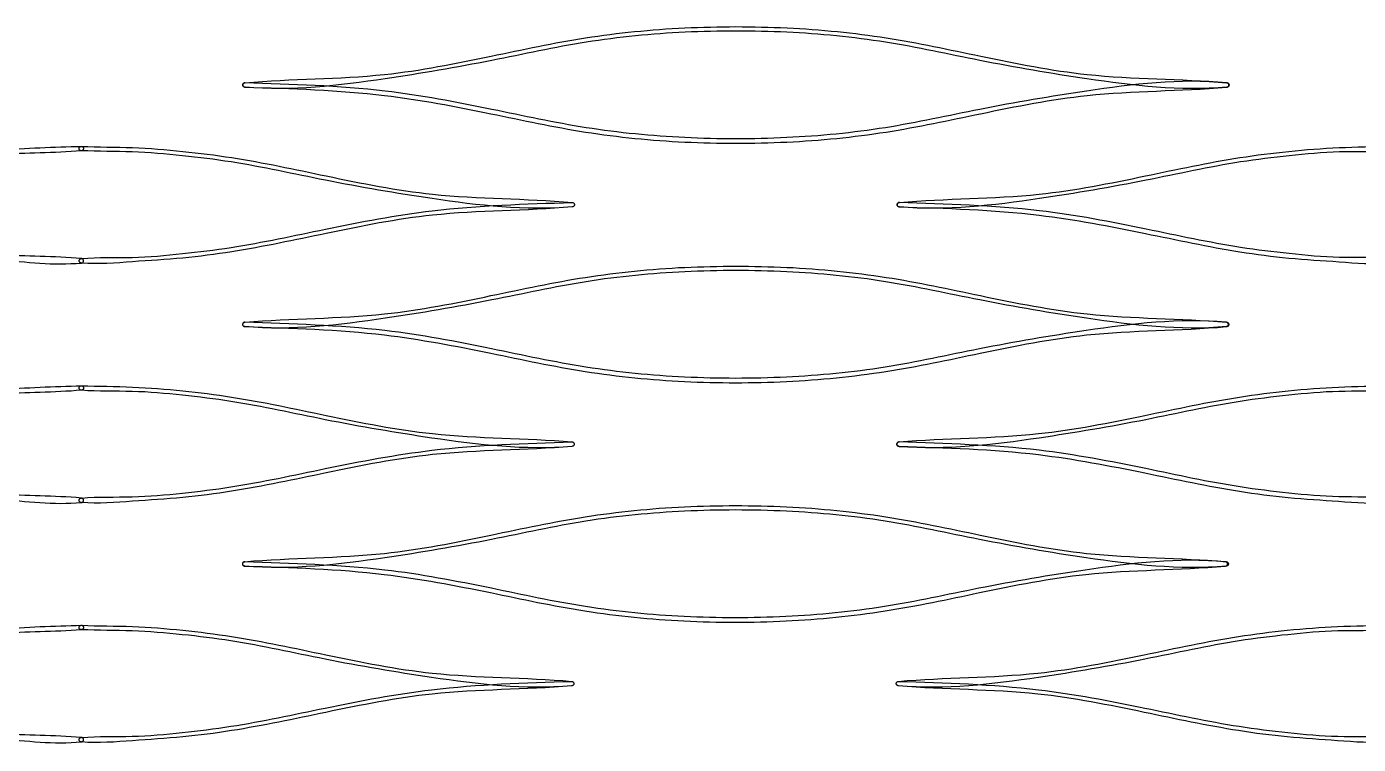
# Model space of a CAD drawing. Extents: x 63.6 to 147.6, y 158.4 to 204.5.
# Drawn here: x 104.75 to 126.11, y 182.34 to 193.84 of the extents above; entities that cross this region are included whole.
import ezdxf

# ---------------------------------------------------------------- set-up
doc = ezdxf.new("R2010")
doc.units = 0
doc.layers.add('Layer_1', color=7, linetype='CONTINUOUS')

msp = doc.modelspace()

# ---------------------------------------------------------------- linework, layer by layer
at = {"layer": 'Layer_1', "color": 7}
for points in [[(116.12615, 193.842472), (116.12615, 193.842472)], [(108.252037, 192.942889), (108.252037, 192.942889)], [(105.62881, 191.923141), (105.62881, 191.923141)], [(105.632648, 191.923141), (105.632648, 191.923141)], [(113.501822, 191.023007), (113.501822, 191.023007)], [(118.743874, 191.023007), (118.743874, 191.023007)], [(116.124485, 190.003259), (116.124485, 190.003259)], [(108.250936, 189.103123), (108.250936, 189.103123)], [(105.632648, 188.083928), (105.632648, 188.083928)], [(105.632648, 188.083928), (105.632648, 188.083928)], [(113.497955, 187.183791), (113.497955, 187.183791)], [(118.738342, 187.183791), (118.738342, 187.183791)], [(116.120082, 186.164044), (116.120082, 186.164044)], [(108.248735, 185.26391), (108.248735, 185.26391)], [(105.62881, 184.244712), (105.62881, 184.244712)], [(105.632648, 184.244712), (105.632648, 184.244712)], [(113.491888, 183.345129), (113.491888, 183.345129)], [(118.731738, 183.345129), (118.731738, 183.345129)]]:
    msp.add_lwpolyline(points, close=True, dxfattribs=at)
for points, knots in [([(116.12615, 193.842472), (115.852892, 193.838658), (115.309769, 193.831076), (114.505433, 193.769619), (113.465228, 193.638376), (112.141744, 193.352464), (110.329718, 192.988403), (109.004231, 193.009574), (108.24346, 192.941782), (108.232473, 192.93533), (108.224291, 192.925785), (108.219946, 192.913913), (108.219946, 192.901308), (108.224291, 192.889437), (108.232473, 192.879892), (108.24346, 192.87344), (109.007038, 192.805215), (110.33697, 192.965609), (112.152449, 193.272882), (113.737858, 193.627738), (115.322907, 193.778429), (116.929479, 193.778446), (118.51455, 193.627695), (120.100072, 193.272892), (121.915749, 192.965622), (123.24579, 192.805212), (124.009404, 192.87344), (124.020391, 192.879892), (124.028573, 192.889437), (124.032918, 192.901308), (124.032918, 192.913913), (124.028573, 192.925785), (124.020391, 192.93533), (124.009404, 192.941782), (123.248646, 193.009573), (121.923186, 192.988398), (120.111156, 193.352485), (118.787616, 193.638377), (117.74725, 193.76963), (116.942734, 193.831071), (116.399462, 193.838656), (116.12615, 193.842472)], [0, 0, 0, 0, 0.819672, 1.62917, 2.418781, 3.962404, 5.693422, 7.936152, 7.948575, 7.960817, 7.97324, 7.985662, 7.997904, 8.010327, 8.022749, 8.034991, 8.047414, 10.29851, 12.034529, 13.57534, 15.166759, 16.798999, 18.390249, 19.931316, 21.667554, 23.91876, 23.931183, 23.943424, 23.955847, 23.96827, 23.980512, 23.992934, 24.005357, 24.017599, 24.030021, 26.272715, 28.003684, 29.54742, 30.337118, 31.146899, 31.966735, 31.966735, 31.966735, 31.966735]), ([(108.255424, 192.872333), (109.003938, 192.850216), (110.330187, 192.811029), (112.140143, 192.465922), (113.727427, 192.119536), (115.317739, 191.965929), (116.931398, 191.965616), (118.5218, 192.120439), (120.108655, 192.46257), (121.920053, 192.826879), (123.245109, 192.805671), (124.005623, 192.87344), (124.016609, 192.879892), (124.024792, 192.889437), (124.029137, 192.901308), (124.029137, 192.913913), (124.024792, 192.925785), (124.016609, 192.93533), (124.005623, 192.941782), (123.242253, 193.009988), (121.912636, 192.849609), (120.097523, 192.542318), (118.512335, 192.187499), (116.927509, 192.0368), (115.321072, 192.036147), (113.736424, 192.189376), (112.150797, 192.535268), (110.338005, 192.883578), (109.004749, 192.914089), (108.254295, 192.942932), (108.253166, 192.942932), (108.252413, 192.942903), (108.252037, 192.942889)], [0, 0, 0, 0, 2.24227, 3.972945, 5.516282, 7.114902, 8.753677, 10.352278, 11.895645, 13.626065, 15.868028, 15.88045, 15.892692, 15.905115, 15.917537, 15.929779, 15.942202, 15.954624, 15.966866, 15.979289, 18.229763, 19.965452, 21.50615, 23.097321, 24.729346, 26.320516, 27.861048, 29.596737, 31.847381, 31.84851, 31.849639, 31.850768, 31.850768, 31.850768, 31.850768]), ([(108.252037, 192.942889), (108.245866, 192.941619), (108.233706, 192.939117), (108.220894, 192.924436), (108.216778, 192.905837), (108.222656, 192.887718), (108.236816, 192.874332), (108.249159, 192.873006), (108.255424, 192.872333)], [0, 0, 0, 0, 0.018464, 0.036381, 0.054845, 0.073309, 0.091225, 0.109689, 0.109689, 0.109689, 0.109689]), ([(105.632648, 191.923141), (105.190154, 191.910416), (104.315541, 191.885264), (103.019038, 191.707375), (101.803414, 191.46816), (100.587168, 191.227347), (99.256544, 191.041231), (98.29347, 191.070164), (97.752724, 191.0219), (97.741737, 191.015448), (97.733555, 191.005903), (97.72921, 190.994032), (97.72921, 190.981427), (97.733555, 190.969555), (97.741737, 190.96001), (97.752724, 190.953559), (98.295465, 190.904985), (99.262236, 191.006788), (100.597415, 191.150158), (101.815394, 191.401795), (103.029027, 191.63392), (104.32253, 191.827075), (105.193608, 191.813386), (105.645091, 191.853692), (105.656078, 191.860144), (105.66426, 191.869689), (105.668606, 191.88156), (105.668606, 191.894165), (105.66426, 191.906037), (105.656078, 191.915582), (105.645091, 191.922035), (105.636816, 191.92277), (105.632648, 191.923141)], [0, 0, 0, 0, 1.327162, 2.623212, 3.919692, 5.043405, 6.345515, 7.932462, 7.944885, 7.957127, 7.969549, 7.981972, 7.994214, 8.006636, 8.019059, 8.031301, 8.043723, 9.636616, 10.9439, 12.07038, 13.363916, 14.65527, 15.976175, 15.988597, 16.000839, 16.013262, 16.025685, 16.037926, 16.050349, 16.062772, 16.075013, 16.087436, 16.087436, 16.087436, 16.087436]), ([(105.62881, 191.923141), (105.624708, 191.922489), (105.616563, 191.921195), (105.606101, 191.914096), (105.598585, 191.904137), (105.594975, 191.892122), (105.595675, 191.879632), (105.600603, 191.868095), (105.609185, 191.859038), (105.620374, 191.853152), (105.903212, 191.840126), (106.44447, 191.845215), (107.246536, 191.778698), (108.282814, 191.650651), (109.605803, 191.352494), (111.421062, 191.045965), (112.750856, 190.88534), (113.51435, 190.953559), (113.525337, 190.96001), (113.533519, 190.969555), (113.537864, 190.981427), (113.537864, 190.994032), (113.533519, 191.005904), (113.525337, 191.015448), (113.51435, 191.021901), (112.753663, 191.089685), (111.428321, 191.068594), (109.616491, 191.43251), (108.293132, 191.718886), (107.253071, 191.848994), (106.449087, 191.915512), (105.905229, 191.910911), (105.631444, 191.9232), (105.630126, 191.9232), (105.629249, 191.92316), (105.62881, 191.923141)], [0, 0, 0, 0, 0.012332, 0.024487, 0.036819, 0.049151, 0.061306, 0.073638, 0.08597, 0.098125, 0.110457, 0.926597, 1.732517, 2.518188, 4.058909, 5.794733, 8.045579, 8.058001, 8.070243, 8.082666, 8.095088, 8.10733, 8.119753, 8.132176, 8.144417, 8.15684, 10.39932, 12.130143, 13.673677, 14.463146, 15.272458, 16.091943, 16.093261, 16.094578, 16.095896, 16.095896, 16.095896, 16.095896]), ([(126.616322, 191.923141), (126.343036, 191.919302), (125.799877, 191.911674), (124.995539, 191.849973), (123.955478, 191.718365), (122.632207, 191.432725), (120.82058, 191.068501), (119.49537, 191.08968), (118.734732, 191.021901), (118.723746, 191.015448), (118.715563, 191.005904), (118.711218, 190.994032), (118.711218, 190.981427), (118.715563, 190.969555), (118.723746, 190.96001), (118.734732, 190.953559), (119.498226, 190.88534), (120.828013, 191.046079), (122.643297, 191.352208), (123.966202, 191.651393), (125.002568, 191.777353), (125.804215, 191.850532), (126.346597, 191.828387), (126.628765, 191.853693), (126.639752, 191.860144), (126.647934, 191.869689), (126.652279, 191.88156), (126.652279, 191.894165), (126.647934, 191.906037), (126.639752, 191.915582), (126.628765, 191.922035), (126.62049, 191.92277), (126.616322, 191.923141)], [0, 0, 0, 0, 0.819756, 1.629277, 2.418829, 3.962219, 5.692774, 7.935108, 7.947531, 7.959773, 7.972195, 7.984618, 7.99686, 8.009282, 8.021705, 8.033947, 8.04637, 10.297216, 12.033039, 13.57376, 14.359369, 15.165227, 15.981492, 15.993915, 16.006157, 16.018579, 16.031002, 16.043244, 16.055667, 16.068089, 16.080331, 16.092754, 16.092754, 16.092754, 16.092754]), ([(97.765252, 190.952452), (98.294451, 190.941218), (99.257863, 190.920767), (100.586956, 190.75043), (101.80369, 190.507881), (103.018863, 190.262116), (104.317021, 190.11401), (105.191654, 190.013313), (105.645176, 190.053976), (105.656163, 190.060427), (105.664345, 190.069972), (105.66869, 190.081843), (105.66869, 190.094448), (105.664345, 190.10632), (105.656163, 190.115865), (105.645176, 190.122317), (105.1938, 190.162614), (104.322928, 190.149046), (103.029561, 190.341583), (101.81611, 190.575847), (100.597548, 190.820351), (99.263934, 190.994357), (98.29552, 191.002624), (97.764123, 191.02305), (97.762994, 191.02305), (97.762241, 191.023022), (97.761865, 191.023007)], [0, 0, 0, 0, 1.586947, 2.889054, 4.012737, 5.309399, 6.605412, 7.932392, 7.944815, 7.957057, 7.969479, 7.981902, 7.994144, 8.006566, 8.018989, 8.031231, 8.043653, 9.364236, 10.655318, 11.948919, 13.075493, 14.383016, 15.976037, 15.977166, 15.978295, 15.979424, 15.979424, 15.979424, 15.979424]), ([(113.501822, 191.023007), (112.75045, 191.000668), (111.419629, 190.961101), (109.605962, 190.616607), (108.282752, 190.324757), (107.246347, 190.198132), (106.444688, 190.125432), (105.902332, 190.147619), (105.620204, 190.122316), (105.609218, 190.115865), (105.601035, 190.10632), (105.59669, 190.094449), (105.59669, 190.081843), (105.601035, 190.069972), (105.609218, 190.060426), (105.620204, 190.053977), (105.903454, 190.028489), (106.448051, 190.076987), (107.253206, 190.122449), (108.292943, 190.258801), (109.616441, 190.542174), (111.428223, 190.907213), (112.753579, 190.885774), (113.514265, 190.953558), (113.525252, 190.96001), (113.533434, 190.969555), (113.53778, 190.981427), (113.53778, 190.994032), (113.533434, 191.005904), (113.525252, 191.015448), (113.514265, 191.021901), (113.50599, 191.022637), (113.501822, 191.023007)], [0, 0, 0, 0, 2.250846, 3.986672, 5.527423, 6.313057, 7.118965, 7.935109, 7.947532, 7.959773, 7.972196, 7.984619, 7.99686, 8.009283, 8.021706, 8.033947, 8.04637, 8.865859, 9.675168, 10.464619, 12.008162, 13.738981, 15.98146, 15.993882, 16.006124, 16.018547, 16.030969, 16.043211, 16.055634, 16.068056, 16.080298, 16.092721, 16.092721, 16.092721, 16.092721]), ([(118.743874, 191.023007), (118.737703, 191.021737), (118.725543, 191.019235), (118.712731, 191.004554), (118.708615, 190.985956), (118.714493, 190.967837), (118.728653, 190.95445), (118.740996, 190.953124), (118.747261, 190.952452)], [0, 0, 0, 0, 0.018464, 0.036381, 0.054845, 0.073309, 0.091225, 0.109689, 0.109689, 0.109689, 0.109689]), ([(118.747261, 190.952452), (119.495793, 190.930398), (120.822021, 190.891325), (122.631968, 190.545571), (123.955679, 190.258371), (124.995421, 190.122525), (125.800764, 190.076965), (126.345512, 190.028481), (126.62885, 190.053977), (126.639837, 190.060426), (126.648019, 190.069972), (126.652364, 190.081843), (126.652364, 190.094449), (126.648019, 190.10632), (126.639837, 190.115865), (126.62885, 190.122316), (126.346683, 190.147622), (125.80431, 190.12543), (125.002648, 190.198121), (123.966305, 190.324822), (122.64298, 190.616116), (120.830015, 190.963408), (119.496649, 190.994205), (118.746132, 191.02305), (118.745002, 191.02305), (118.74425, 191.023022), (118.743874, 191.023007)], [0, 0, 0, 0, 2.24232, 3.972877, 5.516283, 6.30581, 7.115313, 7.935067, 7.947489, 7.959731, 7.972154, 7.984576, 7.996818, 8.009241, 8.021663, 8.033905, 8.046328, 8.862591, 9.66843, 10.454015, 11.994752, 13.730577, 15.981409, 15.982539, 15.983668, 15.984797, 15.984797, 15.984797, 15.984797]), ([(116.124485, 190.003259), (115.851236, 189.999448), (115.308107, 189.991874), (114.503777, 189.930453), (113.463663, 189.799166), (112.140407, 189.513125), (110.328777, 189.148722), (109.003522, 189.169795), (108.242896, 189.102016), (108.231909, 189.095564), (108.223726, 189.086019), (108.219381, 189.074147), (108.219381, 189.061542), (108.223726, 189.049671), (108.231909, 189.040126), (108.242896, 189.033674), (109.006326, 188.965462), (110.336002, 189.125834), (112.151119, 189.433128), (113.736238, 189.787945), (115.321024, 189.938791), (116.927423, 189.938796), (118.512256, 189.787924), (120.097438, 189.43315), (121.912551, 189.125843), (123.242169, 188.965467), (124.005538, 189.033674), (124.016525, 189.040126), (124.024707, 189.049671), (124.029052, 189.061542), (124.029052, 189.074147), (124.024707, 189.086019), (124.016525, 189.095564), (124.005538, 189.102016), (123.245022, 189.169785), (121.91996, 189.148718), (120.108529, 189.51316), (118.78534, 189.799164), (117.745211, 189.930453), (116.940872, 189.991874), (116.397738, 189.999448), (116.124485, 190.003259)], [0, 0, 0, 0, 0.819646, 1.629186, 2.418755, 3.962121, 5.692848, 7.935146, 7.947569, 7.959811, 7.972234, 7.984656, 7.996898, 8.009321, 8.021743, 8.033985, 8.046408, 10.297063, 12.032746, 13.573272, 15.164449, 16.796481, 18.387639, 19.928337, 21.664026, 23.914501, 23.926923, 23.939165, 23.951588, 23.96401, 23.976252, 23.988675, 24.001097, 24.013339, 24.025762, 26.267733, 27.998198, 29.541593, 30.331176, 31.140717, 31.960376, 31.960376, 31.960376, 31.960376]), ([(108.254323, 189.032567), (109.002503, 189.010473), (110.328155, 188.971325), (112.137385, 188.626458), (113.724038, 188.280407), (115.313564, 188.126704), (116.926316, 188.126382), (118.515869, 188.28132), (120.102109, 188.623136), (121.912969, 188.987169), (123.237611, 188.965926), (123.99789, 189.033674), (124.008877, 189.040126), (124.017059, 189.049671), (124.021404, 189.061542), (124.021404, 189.074147), (124.017059, 189.086019), (124.008877, 189.095564), (123.99789, 189.102016), (123.234803, 189.170197), (121.905729, 189.009932), (120.091349, 188.70287), (118.506868, 188.348353), (116.922793, 188.19757), (115.317068, 188.196923), (113.733063, 188.35023), (112.148027, 188.695804), (110.33597, 189.043877), (109.003314, 189.074336), (108.253195, 189.103166), (108.252065, 189.103166), (108.251313, 189.103137), (108.250936, 189.103123)], [0, 0, 0, 0, 2.241268, 3.971161, 5.514017, 7.111855, 8.749605, 10.347256, 11.890123, 13.62001, 15.861272, 15.873695, 15.885936, 15.898359, 15.910782, 15.923023, 15.935446, 15.947869, 15.960111, 15.972533, 18.222167, 19.957061, 21.497104, 23.087477, 24.718763, 26.309304, 27.849334, 29.584235, 31.833875, 31.835004, 31.836133, 31.837263, 31.837263, 31.837263, 31.837263]), ([(108.250936, 189.103123), (108.246831, 189.102504), (108.23868, 189.101275), (108.228166, 189.094263), (108.220574, 189.084369), (108.21687, 189.072388), (108.21747, 189.059898), (108.222304, 189.048327), (108.230809, 189.039205), (108.241946, 189.033232), (108.250178, 189.03279), (108.254323, 189.032567)], [0, 0, 0, 0, 0.012327, 0.024477, 0.036803, 0.04913, 0.06128, 0.073606, 0.085933, 0.098083, 0.110409, 0.110409, 0.110409, 0.110409]), ([(105.632648, 188.083928), (105.190363, 188.071203), (104.316208, 188.046054), (103.02044, 187.868148), (101.805581, 187.628955), (100.590116, 187.388107), (99.260409, 187.202041), (98.298011, 187.230911), (97.757691, 187.182685), (97.746704, 187.176233), (97.738522, 187.166688), (97.734177, 187.154816), (97.734177, 187.142211), (97.738522, 187.13034), (97.746704, 187.120795), (97.757691, 187.114343), (98.300006, 187.065807), (99.266101, 187.167576), (100.600364, 187.31092), (101.817561, 187.562588), (103.030429, 187.794694), (104.323197, 187.987854), (105.193818, 187.974191), (105.645091, 188.014479), (105.656078, 188.020931), (105.66426, 188.030476), (105.668606, 188.042348), (105.668606, 188.054953), (105.66426, 188.066824), (105.656078, 188.076369), (105.645091, 188.082822), (105.636816, 188.083558), (105.632648, 188.083928)], [0, 0, 0, 0, 1.326536, 2.621834, 3.917511, 5.040515, 6.341857, 7.927536, 7.939958, 7.9522, 7.964623, 7.977045, 7.989287, 8.00171, 8.014133, 8.026374, 8.038797, 9.630421, 10.936937, 12.062708, 13.355441, 14.646044, 15.966322, 15.978745, 15.990987, 16.003409, 16.015832, 16.028074, 16.040496, 16.052919, 16.065161, 16.077583, 16.077583, 16.077583, 16.077583]), ([(105.632648, 188.083928), (105.62848, 188.083558), (105.620205, 188.082822), (105.609217, 188.076369), (105.601035, 188.066824), (105.59669, 188.054953), (105.59669, 188.042348), (105.601035, 188.030476), (105.609218, 188.020931), (105.620204, 188.01448), (105.902237, 187.989186), (106.444388, 188.011314), (107.24567, 187.938164), (108.281541, 187.812167), (109.603772, 187.513012), (111.418135, 187.206859), (112.747281, 187.046158), (113.510399, 187.114343), (113.521386, 187.120795), (113.529568, 187.130339), (113.533913, 187.142211), (113.533913, 187.154816), (113.529568, 187.166688), (113.521386, 187.176233), (113.510399, 187.182685), (112.75009, 187.250435), (111.42539, 187.229314), (109.614492, 187.593518), (108.291795, 187.879106), (107.252318, 188.010779), (106.448532, 188.072464), (105.905746, 188.080091), (105.632648, 188.083928)], [0, 0, 0, 0, 0.012423, 0.024664, 0.037087, 0.04951, 0.061752, 0.074174, 0.086597, 0.098839, 0.111261, 0.927122, 1.732689, 2.517898, 4.057846, 5.792854, 8.042579, 8.055001, 8.067243, 8.079666, 8.092088, 8.10433, 8.116753, 8.129175, 8.141417, 8.15384, 10.395193, 12.125193, 13.667967, 14.45698, 15.265945, 16.085138, 16.085138, 16.085138, 16.085138]), ([(126.607516, 188.083928), (126.334328, 188.080091), (125.791382, 188.072465), (124.987408, 188.010785), (123.947829, 187.879116), (122.625105, 187.593517), (120.814216, 187.229317), (119.489527, 187.250434), (118.729229, 187.182685), (118.718242, 187.176233), (118.71006, 187.166688), (118.705715, 187.154816), (118.705715, 187.142211), (118.71006, 187.130339), (118.718242, 187.120795), (118.729229, 187.114343), (119.492334, 187.046159), (120.821465, 187.206861), (122.635818, 187.513014), (123.958075, 187.812174), (124.994048, 187.938172), (125.79552, 188.011318), (126.337834, 187.989178), (126.61996, 188.01448), (126.630947, 188.020931), (126.639129, 188.030476), (126.643474, 188.042348), (126.643474, 188.054953), (126.639129, 188.066824), (126.630947, 188.076369), (126.61996, 188.082822), (126.611684, 188.083558), (126.607516, 188.083928)], [0, 0, 0, 0, 0.819464, 1.628638, 2.417734, 3.960513, 5.690512, 7.931833, 7.944255, 7.956497, 7.96892, 7.981342, 7.993584, 8.006007, 8.018429, 8.030671, 8.043094, 10.29278, 12.027781, 13.567747, 14.353026, 15.158807, 15.974946, 15.987369, 15.999611, 16.012033, 16.024456, 16.036698, 16.04912, 16.061543, 16.073785, 16.086207, 16.086207, 16.086207, 16.086207]), ([(97.770191, 187.113236), (98.299021, 187.101999), (99.261899, 187.081539), (100.590286, 186.911314), (101.806375, 186.668635), (103.02078, 186.423013), (104.317997, 186.274793), (105.191978, 186.174126), (105.645176, 186.21476), (105.656163, 186.221211), (105.664345, 186.230756), (105.66869, 186.242628), (105.66869, 186.255233), (105.664345, 186.267105), (105.656163, 186.276649), (105.645176, 186.283101), (105.194077, 186.323373), (104.323734, 186.309742), (103.031099, 186.502041), (101.818289, 186.735959), (100.600504, 186.980822), (99.2678, 187.155041), (98.300046, 187.163424), (97.769062, 187.183835), (97.767933, 187.183835), (97.76718, 187.183806), (97.766804, 187.183791)], [0, 0, 0, 0, 1.585844, 2.887457, 4.010584, 5.30647, 6.601477, 7.927491, 7.939913, 7.952155, 7.964578, 7.977001, 7.989242, 8.001665, 8.014088, 8.026329, 8.038752, 9.358509, 10.64882, 11.941763, 13.067669, 14.374449, 15.966232, 15.967362, 15.968491, 15.96962, 15.96962, 15.96962, 15.96962]), ([(113.497955, 187.183791), (112.74696, 187.161451), (111.416792, 187.121882), (109.604026, 186.77753), (108.28156, 186.485446), (107.245657, 186.359089), (106.444382, 186.286272), (105.902236, 186.308394), (105.620204, 186.2831), (105.609218, 186.27665), (105.601035, 186.267104), (105.59669, 186.255233), (105.59669, 186.242628), (105.601035, 186.230756), (105.609218, 186.221211), (105.620204, 186.214761), (105.903358, 186.189281), (106.447742, 186.237818), (107.252504, 186.283408), (108.291736, 186.419487), (109.614492, 186.703097), (111.425382, 187.067982), (112.750089, 187.046591), (113.510399, 187.114342), (113.521386, 187.120795), (113.529568, 187.130339), (113.533913, 187.142211), (113.533913, 187.154816), (113.529568, 187.166688), (113.521386, 187.176232), (113.510399, 187.182686), (113.502124, 187.183421), (113.497955, 187.183791)], [0, 0, 0, 0, 2.249721, 3.984718, 5.52469, 6.309858, 7.115411, 7.931271, 7.943694, 7.955935, 7.968358, 7.980781, 7.993022, 8.005445, 8.017868, 8.030109, 8.042532, 8.861736, 9.670682, 10.459647, 12.002432, 13.732428, 15.973784, 15.986206, 15.998448, 16.010871, 16.023293, 16.035535, 16.047958, 16.06038, 16.072622, 16.085045, 16.085045, 16.085045, 16.085045]), ([(118.738342, 187.183791), (118.734237, 187.183173), (118.726086, 187.181944), (118.715572, 187.174932), (118.70798, 187.165037), (118.704276, 187.153057), (118.704876, 187.140567), (118.70971, 187.128996), (118.718215, 187.119874), (118.729352, 187.113901), (118.737584, 187.113459), (118.741729, 187.113236)], [0, 0, 0, 0, 0.012327, 0.024477, 0.036803, 0.04913, 0.06128, 0.073606, 0.085933, 0.098083, 0.110409, 0.110409, 0.110409, 0.110409]), ([(118.741729, 187.113236), (119.489932, 187.091177), (120.815642, 187.052092), (122.62489, 186.706498), (123.948, 186.41907), (124.987289, 186.283482), (125.79224, 186.237797), (126.336776, 186.189274), (126.620016, 186.214761), (126.631003, 186.221211), (126.639185, 186.230756), (126.64353, 186.242628), (126.64353, 186.255233), (126.639185, 186.267104), (126.631003, 186.27665), (126.620016, 186.2831), (126.337898, 186.308402), (125.795599, 186.286273), (124.99414, 186.35907), (123.958155, 186.485498), (122.635524, 186.777038), (120.823451, 187.124183), (119.490741, 187.155004), (118.740601, 187.183835), (118.739471, 187.183835), (118.738719, 187.183806), (118.738342, 187.183791)], [0, 0, 0, 0, 2.241337, 3.971333, 5.514136, 6.30317, 7.112324, 7.931786, 7.944209, 7.956451, 7.968873, 7.981296, 7.993538, 8.00596, 8.018383, 8.030625, 8.043047, 8.859165, 9.664926, 10.450163, 11.990153, 13.725151, 15.974853, 15.975982, 15.977111, 15.978241, 15.978241, 15.978241, 15.978241]), ([(116.120082, 186.164044), (115.846974, 186.160228), (115.304105, 186.152645), (114.500136, 186.091188), (113.460385, 185.959968), (112.137636, 185.673922), (110.326758, 185.309519), (109.002082, 185.330552), (108.241795, 185.262803), (108.230808, 185.256351), (108.222626, 185.246806), (108.218281, 185.234935), (108.218281, 185.22233), (108.222626, 185.210458), (108.230808, 185.200913), (108.241795, 185.194461), (109.004887, 185.126279), (110.333986, 185.286611), (112.14836, 185.593931), (113.732863, 185.94874), (115.31705, 186.09945), (116.922705, 186.099462), (118.506827, 185.948721), (120.091265, 185.593935), (121.905629, 185.286609), (123.234718, 185.12628), (123.997805, 185.194461), (124.008792, 185.200913), (124.016974, 185.210458), (124.021319, 185.22233), (124.021319, 185.234935), (124.016974, 185.246806), (124.008792, 185.256351), (123.997805, 185.262803), (123.237526, 185.330551), (121.91286, 185.309517), (120.101985, 185.673932), (118.77929, 185.959936), (117.739684, 186.091189), (116.935903, 186.152648), (116.393152, 186.160229), (116.120082, 186.164044)], [0, 0, 0, 0, 0.819224, 1.628406, 2.417684, 3.960594, 5.690577, 7.931867, 7.944289, 7.956531, 7.968954, 7.981376, 7.993618, 8.006041, 8.018463, 8.030705, 8.043128, 10.292775, 12.027722, 13.567812, 15.158342, 16.789621, 18.379964, 19.920059, 21.654986, 23.90462, 23.917043, 23.929285, 23.941707, 23.95413, 23.966372, 23.978794, 23.991217, 24.003459, 24.015881, 26.257146, 27.987123, 29.530064, 30.319134, 31.128077, 31.947185, 31.947185, 31.947185, 31.947185]), ([(108.252686, 185.193354), (109.000208, 185.17127), (110.324677, 185.13214), (112.132278, 184.78745), (113.717411, 184.441075), (115.305757, 184.287729), (116.917374, 184.287427), (118.505895, 184.441959), (120.090823, 184.784147), (121.900245, 185.147967), (123.223869, 185.126763), (123.983581, 185.194461), (123.994568, 185.200913), (124.00275, 185.210458), (124.007095, 185.22233), (124.007095, 185.234935), (124.00275, 185.246806), (123.994568, 185.256351), (123.983581, 185.262803), (123.221013, 185.330938), (121.892828, 185.170748), (120.079692, 184.863883), (118.496474, 184.509039), (116.913665, 184.358621), (115.309445, 184.357922), (113.72686, 184.511038), (112.143278, 184.85645), (110.332736, 185.206379), (109.000819, 185.230351), (108.25137, 185.263969), (108.250051, 185.263969), (108.249174, 185.26393), (108.248735, 185.26391)], [0, 0, 0, 0, 2.239297, 3.967613, 5.509112, 7.105592, 8.742373, 10.339022, 11.880609, 13.609119, 15.848693, 15.861116, 15.873358, 15.88578, 15.898203, 15.910445, 15.922867, 15.93529, 15.947532, 15.959954, 18.20804, 19.941819, 21.480737, 23.069816, 24.69959, 26.288483, 27.827312, 29.560897, 31.808706, 31.810023, 31.811341, 31.812659, 31.812659, 31.812659, 31.812659]), ([(108.248735, 185.26391), (108.244633, 185.263258), (108.236489, 185.261964), (108.226027, 185.254865), (108.21851, 185.244907), (108.214901, 185.232891), (108.2156, 185.220401), (108.220528, 185.208864), (108.22911, 185.199807), (108.240299, 185.193921), (108.248537, 185.193544), (108.252686, 185.193354)], [0, 0, 0, 0, 0.012332, 0.024487, 0.036819, 0.049151, 0.061306, 0.073638, 0.08597, 0.098125, 0.110457, 0.110457, 0.110457, 0.110457]), ([(105.632648, 184.244712), (105.190775, 184.232014), (104.317387, 184.206915), (103.022718, 184.029249), (101.808998, 183.790458), (100.595031, 183.549274), (99.266992, 183.362932), (98.30571, 183.391647), (97.76596, 183.343472), (97.754973, 183.33702), (97.746791, 183.327475), (97.742446, 183.315603), (97.742446, 183.302998), (97.746791, 183.291127), (97.754973, 183.281582), (97.76596, 183.275131), (98.30775, 183.226641), (99.272845, 183.32834), (100.605648, 183.471681), (101.821477, 183.723444), (103.033085, 183.955368), (104.324545, 184.148595), (105.194281, 184.135017), (105.645091, 184.175264), (105.656078, 184.181716), (105.66426, 184.19126), (105.668606, 184.203132), (105.668606, 184.215737), (105.66426, 184.227609), (105.656078, 184.237153), (105.645091, 184.243606), (105.636816, 184.244342), (105.632648, 184.244712)], [0, 0, 0, 0, 1.3253, 2.619532, 3.914162, 5.035682, 6.33535, 7.919327, 7.93175, 7.943992, 7.956415, 7.968837, 7.981079, 7.993502, 8.005924, 8.018166, 8.030589, 9.620646, 10.925718, 12.050134, 13.341697, 14.631011, 15.949907, 15.96233, 15.974572, 15.986995, 15.999417, 16.011659, 16.024082, 16.036504, 16.048746, 16.061169, 16.061169, 16.061169, 16.061169]), ([(105.62881, 184.244712), (105.624708, 184.244061), (105.616563, 184.242767), (105.606101, 184.235667), (105.598585, 184.225709), (105.594975, 184.213694), (105.595675, 184.201204), (105.600603, 184.189667), (105.609185, 184.180609), (105.620374, 184.174724), (105.902878, 184.161713), (106.443426, 184.166736), (107.244376, 184.100114), (108.279337, 183.972274), (109.600626, 183.674026), (111.413728, 183.367965), (112.741874, 183.207547), (113.504416, 183.27568), (113.515403, 183.282132), (113.523585, 183.291677), (113.52793, 183.303549), (113.52793, 183.316154), (113.523585, 183.328025), (113.515403, 183.33757), (113.504416, 183.344023), (112.744724, 183.411718), (111.421135, 183.390733), (109.611677, 183.75443), (108.290131, 184.041165), (107.251269, 184.170845), (106.44821, 184.237148), (105.904944, 184.232495), (105.631444, 184.244771), (105.630126, 184.244771), (105.629249, 184.244732), (105.62881, 184.244712)], [0, 0, 0, 0, 0.012332, 0.024487, 0.036819, 0.049151, 0.061306, 0.073638, 0.08597, 0.098125, 0.110457, 0.925604, 1.730369, 2.51489, 4.053917, 5.787634, 8.035643, 8.048066, 8.060308, 8.07273, 8.085153, 8.097395, 8.109817, 8.12224, 8.134482, 8.146904, 10.386418, 12.114924, 13.656655, 14.445093, 15.253488, 16.072115, 16.073433, 16.074751, 16.076068, 16.076068, 16.076068, 16.076068]), ([(126.590978, 184.244712), (126.318051, 184.240892), (125.775517, 184.233298), (124.972105, 184.171825), (123.933146, 184.040653), (122.611612, 183.754643), (120.802345, 183.390653), (119.478902, 183.411711), (118.719295, 183.344023), (118.708308, 183.33757), (118.700126, 183.328025), (118.695781, 183.316154), (118.695781, 183.303549), (118.700126, 183.291677), (118.708308, 183.282132), (118.719295, 183.27568), (119.481759, 183.207554), (120.809756, 183.368074), (122.6227, 183.673744), (123.94388, 183.973055), (124.979116, 184.098776), (125.779835, 184.172035), (126.321611, 184.14999), (126.603422, 184.175265), (126.614409, 184.181715), (126.622591, 184.19126), (126.626936, 184.203132), (126.626936, 184.215737), (126.622591, 184.227609), (126.614409, 184.237153), (126.603422, 184.243606), (126.595146, 184.244342), (126.590978, 184.244712)], [0, 0, 0, 0, 0.81868, 1.627402, 2.416023, 3.957673, 5.685979, 7.925242, 7.937664, 7.949906, 7.962329, 7.974751, 7.986993, 7.999416, 8.011838, 8.02408, 8.036503, 10.28428, 12.017797, 13.556725, 14.341429, 15.14652, 15.96172, 15.974143, 15.986385, 15.998807, 16.01123, 16.023472, 16.035895, 16.048317, 16.060559, 16.072982, 16.072982, 16.072982, 16.072982]), ([(97.77846, 183.274023), (98.306775, 183.262787), (99.268702, 183.24233), (100.5958, 183.072089), (101.810649, 182.829427), (103.023782, 182.5839), (104.319518, 182.435591), (105.192503, 182.334959), (105.645176, 182.375548), (105.656163, 182.381998), (105.664345, 182.391543), (105.66869, 182.403415), (105.66869, 182.41602), (105.664345, 182.427892), (105.656163, 182.437437), (105.645176, 182.443888), (105.1946, 182.484114), (104.325241, 182.4707), (103.034115, 182.663341), (101.822614, 182.897367), (100.606035, 183.142007), (99.274595, 183.315918), (98.307801, 183.324231), (97.777331, 183.344622), (97.776202, 183.344622), (97.775449, 183.344593), (97.775073, 183.344579)], [0, 0, 0, 0, 1.584297, 2.884604, 4.006746, 5.301264, 6.594832, 7.919282, 7.931704, 7.943946, 7.956369, 7.968792, 7.981033, 7.993456, 8.005879, 8.01812, 8.030543, 9.348741, 10.63764, 11.929221, 13.054123, 14.359578, 15.949816, 15.950946, 15.952075, 15.953204, 15.953204, 15.953204, 15.953204]), ([(113.491888, 183.345129), (112.74145, 183.322792), (111.412245, 183.283228), (109.600809, 182.938682), (108.279241, 182.646985), (107.244204, 182.520134), (106.443656, 182.447132), (105.902004, 182.469161), (105.620204, 182.443887), (105.609218, 182.437437), (105.601035, 182.427892), (105.59669, 182.41602), (105.59669, 182.403415), (105.601035, 182.391543), (105.609218, 182.381998), (105.620204, 182.375548), (105.903168, 182.350085), (106.447191, 182.398664), (107.251415, 182.444452), (108.289884, 182.580993), (109.61166, 182.864246), (111.421024, 183.229322), (112.744639, 183.207984), (113.504331, 183.27568), (113.515318, 183.282132), (113.5235, 183.291677), (113.527845, 183.303549), (113.527845, 183.316154), (113.5235, 183.328025), (113.515318, 183.33757), (113.504331, 183.344023), (113.496056, 183.344759), (113.491888, 183.345129)], [0, 0, 0, 0, 2.24804, 3.981813, 5.520857, 6.305368, 7.110129, 7.925295, 7.937718, 7.94996, 7.962382, 7.974805, 7.987047, 7.999469, 8.011892, 8.024134, 8.036557, 8.855194, 9.66362, 10.452092, 11.993811, 13.722321, 15.961837, 15.97426, 15.986502, 15.998924, 16.011347, 16.023589, 16.036011, 16.048434, 16.060676, 16.073098, 16.073098, 16.073098, 16.073098]), ([(118.731738, 183.345129), (118.72757, 183.344759), (118.719295, 183.344023), (118.708308, 183.33757), (118.700126, 183.328025), (118.695781, 183.316154), (118.695781, 183.303549), (118.700126, 183.291677), (118.708308, 183.282132), (118.719295, 183.27568), (119.478903, 183.207991), (120.80237, 183.22932), (122.611551, 182.864238), (123.933288, 182.580965), (124.971898, 182.444443), (125.776301, 182.398677), (126.320443, 182.350084), (126.603422, 182.375548), (126.614409, 182.381998), (126.622591, 182.391543), (126.626936, 182.403415), (126.626936, 182.41602), (126.622591, 182.427892), (126.614409, 182.437437), (126.603422, 182.443887), (126.321611, 182.469162), (125.779839, 182.447138), (124.979103, 182.52013), (123.943918, 182.646951), (122.62239, 182.938677), (120.811145, 183.283229), (119.482093, 183.322792), (118.731738, 183.345129)], [0, 0, 0, 0, 0.012423, 0.024664, 0.037087, 0.04951, 0.061752, 0.074174, 0.086597, 0.098839, 0.111261, 2.350525, 4.078837, 5.620475, 6.409123, 7.217862, 8.036544, 8.048967, 8.061209, 8.073631, 8.086054, 8.098296, 8.110719, 8.123141, 8.135383, 8.147806, 8.963005, 9.768094, 10.552806, 12.091749, 13.825316, 16.073104, 16.073104, 16.073104, 16.073104])]:
    msp.add_open_spline(points, degree=3, knots=knots, dxfattribs=at)

doc.saveas('drawing.dxf')
